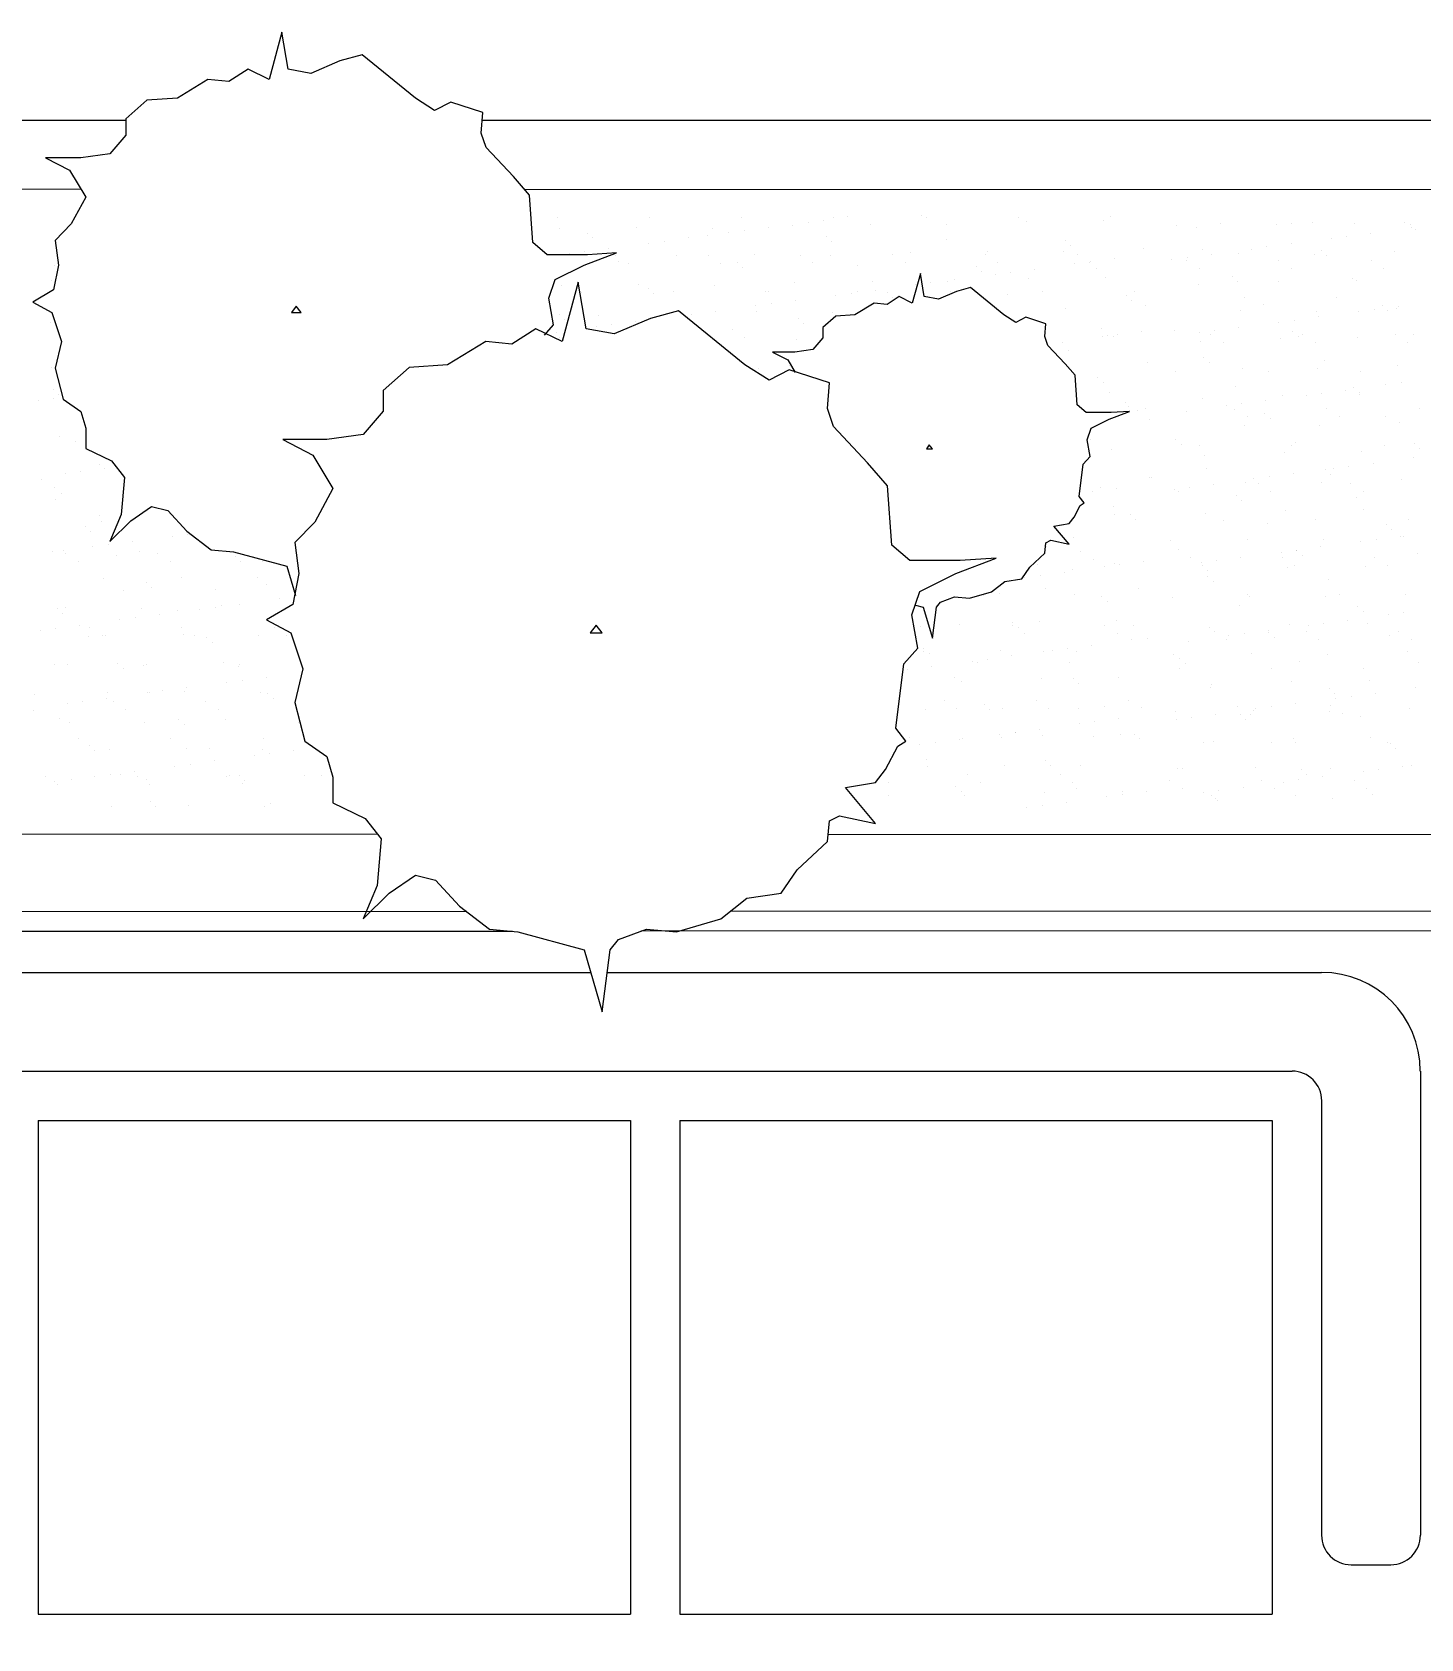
# Model space of a CAD drawing. Header units: millimetres. Extents: x 930 to 6336, y 2219 to 4338.
# Drawn here: x 5155.7 to 5296.3, y 3437.7 to 3600.3 of the extents above; entities that cross this region are included whole.
import ezdxf

# ---------------------------------------------------------------- set-up
doc = ezdxf.new("R2010")
doc.units = ezdxf.units.MM
for name, color, linetype, lineweight in [('arredi', 5, 'Continuous', 18), ('piante', 102, 'Continuous', 18), ('QUOTE', 3, 'Continuous', 9), ('serramenti e scale', 4, 'Continuous', 18)]:
    doc.layers.add(name, color=color, linetype=linetype, lineweight=lineweight)
doc.styles.get("Standard").update_dxf_attribs({"font": 'arial.ttf'})
doc.dimstyles.new('ook', dxfattribs={"dimtxt": 15, "dimasz": 10, "dimexe": 10, "dimexo": 10, "dimgap": 5, "dimtad": 1, "dimtoh": 1, "dimdec": 0, "dimzin": 0, "dimdsep": 46, "dimtxsty": 'Standard', "dimblk": 'OBLIQUE', "dimcen": 0.09, "dimdle": 10, "dimclrt": 3, "dimadec": 0, "dimazin": 0, "dimtfac": 1, "dimtdec": 0, "dimtofl": 0, "dimtmove": 0, "dimatfit": 3, "dimldrblk": 'OBLIQUE', "dimfxl": 1, "dimtfill": 2, "dimtfillclr": 250, "dimtolj": 1, "dimtzin": 0, "dimarcsym": 0})

# ---------------------------------------------------------------- blocks, each defined once
blk = doc.blocks.new('_Oblique')
at = {"color": 0, "linetype": 'ByBlock', "lineweight": -2}
blk.add_line((-0.5, -0.5), (0.5, 0.5), dxfattribs=at)
blk = doc.blocks.new('*D73')
at = {"layer": 'Defpoints', "color": 0, "transparency": 16777216}
for p in [(5360.99, 3509.37), (5316.13, 2974.59), (5316.13, 2974.59)]:
    blk.add_point(p, dxfattribs=at)
at = {"layer": 'QUOTE', "color": 0, "lineweight": -2, "transparency": 16777216}
for p, q in [((5316.13, 3519.37), (5316.13, 2964.59)), ((5350.99, 3509.37), (5306.13, 3509.37))]:
    blk.add_line(p, q, dxfattribs=at)
at = {"layer": 'QUOTE', "color": 0, "lineweight": -2, "transparency": 16777216, "xscale": 10, "yscale": 10, "zscale": 10}
for p, rotation in [((5316.13, 3509.37), 90), ((5316.13, 2974.59), 270)]:
    blk.add_blockref('_Oblique', p, dxfattribs=dict(at, rotation=rotation))
at = {"layer": 'QUOTE', "color": 3, "transparency": 16777216, "insert": (5303.47, 3241.98), "char_height": 15, "attachment_point": 5, "rotation": 90, "bg_fill": 1, "box_fill_scale": 1.1, "bg_fill_color": 250, "bg_fill_transparency": 0}
blk.add_mtext('\\A1;535', dxfattribs=at)

msp = doc.modelspace()

# ---------------------------------------------------------------- linework, layer by layer
at = {"layer": 'arredi', "linetype": 'Continuous'}
for p, q in [((5031.38, 3505.14), (5212.22, 3505.14)), ((5213.91, 3505.14), (5286.21, 3505.14)), ((5034.38, 3495.15), (5283.22, 3495.15)), ((5296.21, 3495.15), (5296.21, 3448.18)), ((5286.21, 3492.15), (5286.21, 3448.18)), ((5156.3, 3490.15), (5216.26, 3490.15)), ((5156.3, 3490.15), (5156.3, 3440.18)), ((5216.26, 3490.15), (5216.26, 3440.18)), ((5221.26, 3490.15), (5221.26, 3440.18)), ((5221.26, 3490.15), (5281.22, 3490.15)), ((5281.22, 3490.15), (5281.22, 3440.18)), ((5289.21, 3445.18), (5293.21, 3445.18)), ((5156.3, 3440.18), (5216.26, 3440.18)), ((5221.26, 3440.18), (5281.22, 3440.18))]:
    msp.add_line(p, q, dxfattribs=at)
for centre, radius, start, end in [((5286.21, 3495.15), 9.99, 0, 90), ((5283.22, 3492.15), 3, 0, 90), ((5289.21, 3448.18), 3, 180, 270), ((5293.21, 3448.18), 3, 270, 0)]:
    msp.add_arc(centre, radius, start, end, dxfattribs=at)
at = {"layer": 'piante'}
for p, q in [((5180.96, 3600.3), (5179.66, 3595.5)), ((5181.61, 3596.54), (5180.96, 3600.3)), ((5186.82, 3597.38), (5183.89, 3596.13)), ((5189.1, 3598), (5186.82, 3597.38)), ((5194.47, 3593.62), (5189.1, 3598)), ((5173.47, 3595.5), (5170.38, 3593.62)), ((5175.59, 3595.29), (5173.47, 3595.5)), ((5177.54, 3596.54), (5175.59, 3595.29)), ((5179.66, 3595.5), (5177.54, 3596.54)), ((5183.89, 3596.13), (5181.61, 3596.54)), ((5167.28, 3593.41), (5165.17, 3591.54)), ((5170.38, 3593.62), (5167.28, 3593.41)), ((5196.42, 3592.37), (5194.47, 3593.62)), ((5198.05, 3593.2), (5196.42, 3592.37)), ((5201.3, 3592.16), (5198.05, 3593.2)), ((5165.17, 3591.54), (5165.17, 3589.87)), ((5201.14, 3590.07), (5201.3, 3592.16)), ((5165.17, 3589.87), (5163.54, 3587.99)), ((5201.63, 3588.61), (5201.14, 3590.07)), ((5160.61, 3587.57), (5157.03, 3587.57)), ((5157.03, 3587.57), (5159.47, 3586.32)), ((5163.54, 3587.99), (5160.61, 3587.57)), ((5204.4, 3585.69), (5201.63, 3588.61)), ((5159.47, 3586.32), (5161.1, 3583.61)), ((5206.03, 3583.81), (5204.4, 3585.69)), ((5161.1, 3583.61), (5159.63, 3580.89)), ((5206.35, 3579.01), (5206.03, 3583.81)), ((5159.63, 3580.89), (5158.01, 3579.22)), ((5208.82, 3581.5), (5208.82, 3581.5)), ((5218.16, 3581.51), (5218.16, 3581.51)), ((5227.5, 3581.53), (5227.5, 3581.53)), ((5234.25, 3581.07), (5234.25, 3581.07)), ((5235.81, 3581.27), (5235.81, 3581.27)), ((5236.85, 3581.55), (5236.85, 3581.55)), ((5238.25, 3581.6), (5238.25, 3581.6)), ((5240.52, 3580.85), (5240.52, 3580.85)), ((5245.66, 3581.73), (5245.66, 3581.73)), ((5246.19, 3581.56), (5246.19, 3581.56)), ((5248.2, 3580.81), (5248.2, 3580.81)), ((5255.53, 3581.58), (5255.53, 3581.58)), ((5256.3, 3581.1), (5256.3, 3581.1)), ((5264.15, 3581.2), (5264.15, 3581.2)), ((5264.87, 3581.6), (5264.87, 3581.6)), ((5275.94, 3580.98), (5275.94, 3580.98)), ((5281.66, 3580.83), (5281.66, 3580.83)), ((5283.2, 3580.97), (5283.2, 3580.97)), ((5285.29, 3581), (5285.29, 3581)), ((5289.51, 3580.93), (5289.51, 3580.93)), ((5294.63, 3581.02), (5294.63, 3581.02)), ((5295.2, 3580.87), (5295.2, 3580.87)), ((5158.01, 3579.22), (5158.33, 3576.72)), ((5209.04, 3580.39), (5209.04, 3580.39)), ((5211.9, 3579.97), (5211.9, 3579.97)), ((5212.45, 3579.47), (5212.45, 3579.47)), ((5216.89, 3580.49), (5216.89, 3580.49)), ((5222.1, 3579.47), (5222.1, 3579.47)), ((5224.08, 3579.71), (5224.08, 3579.71)), ((5224.57, 3580.46), (5224.57, 3580.46)), ((5226.18, 3580.01), (5226.18, 3580.01)), ((5227.74, 3580.21), (5227.74, 3580.21)), ((5230.18, 3580.53), (5230.18, 3580.53)), ((5232.67, 3580.75), (5232.67, 3580.75)), ((5236.08, 3579.6), (5236.08, 3579.6)), ((5248.27, 3579.34), (5248.27, 3579.34)), ((5260.27, 3579.24), (5260.27, 3579.24)), ((5271.57, 3580.73), (5271.57, 3580.73)), ((5273.55, 3580.54), (5273.55, 3580.54)), ((5287.2, 3579.41), (5287.2, 3579.41)), ((5288.76, 3579.62), (5288.76, 3579.62)), ((5291.2, 3579.94), (5291.2, 3579.94)), ((5295.27, 3580.48), (5295.27, 3580.48)), ((5295.75, 3580.36), (5295.75, 3580.36)), ((5207.82, 3577.76), (5206.35, 3579.01)), ((5211.89, 3577.76), (5207.82, 3577.76)), ((5210.03, 3577.88), (5210.03, 3577.88)), ((5211.56, 3576.72), (5214.82, 3577.97)), ((5211.59, 3578.08), (5211.59, 3578.08)), ((5214.82, 3577.97), (5211.89, 3577.76)), ((5214.03, 3578.41), (5214.03, 3578.41)), ((5214.77, 3577.71), (5214.77, 3577.71)), ((5218.1, 3578.94), (5218.1, 3578.94)), ((5219.66, 3579.15), (5219.66, 3579.15)), ((5220.95, 3577.68), (5220.95, 3577.68)), ((5224.11, 3577.73), (5224.11, 3577.73)), ((5228.8, 3577.78), (5228.8, 3577.78)), ((5233.45, 3577.74), (5233.45, 3577.74)), ((5236.48, 3577.74), (5236.48, 3577.74)), ((5236.64, 3579.1), (5236.64, 3579.1)), ((5242.79, 3577.76), (5242.79, 3577.76)), ((5244.58, 3578.04), (5244.58, 3578.04)), ((5252.14, 3577.78), (5252.14, 3577.78)), ((5252.43, 3578.14), (5252.43, 3578.14)), ((5260.11, 3578.1), (5260.11, 3578.1)), ((5260.82, 3578.73), (5260.82, 3578.73)), ((5261.48, 3577.79), (5261.48, 3577.79)), ((5268.21, 3578.39), (5268.21, 3578.39)), ((5274.18, 3578.34), (5274.18, 3578.34)), ((5275.05, 3577.81), (5275.05, 3577.81)), ((5277.79, 3577.86), (5277.79, 3577.86)), ((5279.12, 3578.35), (5279.12, 3578.35)), ((5280.68, 3578.56), (5280.68, 3578.56)), ((5283.12, 3578.88), (5283.12, 3578.88)), ((5285.46, 3577.82), (5285.46, 3577.82)), ((5286.18, 3578.24), (5286.18, 3578.24)), ((5286.74, 3577.73), (5286.74, 3577.73)), ((5293.57, 3578.12), (5293.57, 3578.12)), ((5158.33, 3576.72), (5157.84, 3574.22)), ((5157.91, 3576.72), (5157.91, 3576.72)), ((5208.63, 3575.26), (5211.56, 3576.72)), ((5215.06, 3577.07), (5215.06, 3577.07)), ((5216.03, 3576.9), (5216.03, 3576.9)), ((5225.37, 3576.92), (5225.37, 3576.92)), ((5227.07, 3576.97), (5227.07, 3576.97)), ((5227.62, 3576.46), (5227.62, 3576.46)), ((5234.72, 3576.94), (5234.72, 3576.94)), ((5239.25, 3576.71), (5239.25, 3576.71)), ((5244.06, 3576.95), (5244.06, 3576.95)), ((5251.25, 3576.6), (5251.25, 3576.6)), ((5251.8, 3576.1), (5251.8, 3576.1)), ((5253.4, 3576.97), (5253.4, 3576.97)), ((5254.73, 3576), (5254.73, 3576)), ((5257.17, 3576.32), (5257.17, 3576.32)), ((5261.24, 3576.85), (5261.24, 3576.85)), ((5262.74, 3576.99), (5262.74, 3576.99)), ((5262.81, 3577.06), (5262.81, 3577.06)), ((5263.43, 3576.34), (5263.43, 3576.34)), ((5265.24, 3577.38), (5265.24, 3577.38)), ((5271.05, 3577.29), (5271.05, 3577.29)), ((5272.55, 3577.18), (5272.55, 3577.18)), ((5272.61, 3577.49), (5272.61, 3577.49)), ((5273.81, 3576.37), (5273.81, 3576.37)), ((5281.89, 3577.2), (5281.89, 3577.2)), ((5283.16, 3576.39), (5283.16, 3576.39)), ((5291.23, 3577.21), (5291.23, 3577.21)), ((5292.5, 3576.41), (5292.5, 3576.41)), ((5157.67, 3575.18), (5157.67, 3575.18)), ((5207.98, 3573.38), (5208.63, 3575.26)), ((5209.23, 3574.61), (5209.23, 3574.61)), ((5210.95, 3574.98), (5209.32, 3568.98)), ((5211.76, 3570.28), (5210.95, 3574.98)), ((5217.08, 3574.71), (5217.08, 3574.71)), ((5218.05, 3574.34), (5218.05, 3574.34)), ((5224.76, 3574.68), (5224.76, 3574.68)), ((5232.86, 3574.97), (5232.86, 3574.97)), ((5240.71, 3575.07), (5240.71, 3575.07)), ((5245.59, 3575.87), (5244.77, 3572.87)), ((5245.09, 3574.73), (5245.09, 3574.73)), ((5245.99, 3573.53), (5245.59, 3575.87)), ((5246.66, 3574.93), (5246.66, 3574.93)), ((5248.39, 3575.03), (5248.39, 3575.03)), ((5249.09, 3575.26), (5249.09, 3575.26)), ((5250.67, 3574.44), (5249.25, 3574.05)), ((5254.03, 3571.7), (5250.67, 3574.44)), ((5253.17, 3575.79), (5253.17, 3575.79)), ((5256.49, 3575.32), (5256.49, 3575.32)), ((5264.34, 3575.42), (5264.34, 3575.42)), ((5273.74, 3574.76), (5273.74, 3574.76)), ((5277.16, 3575.6), (5277.16, 3575.6)), ((5277.72, 3575.1), (5277.72, 3575.1)), ((5281.85, 3575.05), (5281.85, 3575.05)), ((5289.35, 3575.34), (5289.35, 3575.34)), ((5289.7, 3575.15), (5289.7, 3575.15)), ((5157.84, 3574.22), (5155.73, 3572.96)), ((5155.73, 3572.96), (5157.68, 3571.92)), ((5208.47, 3570.67), (5207.98, 3573.38)), ((5211.24, 3573.98), (5211.24, 3573.98)), ((5218.6, 3573.83), (5218.6, 3573.83)), ((5220.59, 3574), (5220.59, 3574)), ((5229.93, 3574.02), (5229.93, 3574.02)), ((5230.23, 3574.07), (5230.23, 3574.07)), ((5230.5, 3572.81), (5230.5, 3572.81)), ((5232.94, 3573.13), (5232.94, 3573.13)), ((5237.02, 3573.67), (5237.02, 3573.67)), ((5238.58, 3573.87), (5238.58, 3573.87)), ((5240.91, 3572.87), (5238.97, 3571.7)), ((5239.27, 3574.03), (5239.27, 3574.03)), ((5242.23, 3572.74), (5240.91, 3572.87)), ((5241.02, 3574.19), (5241.02, 3574.19)), ((5242.23, 3573.97), (5242.23, 3573.97)), ((5243.45, 3573.53), (5242.23, 3572.74)), ((5242.79, 3573.46), (5242.79, 3573.46)), ((5244.77, 3572.87), (5243.45, 3573.53)), ((5247.42, 3573.27), (5245.99, 3573.53)), ((5249.25, 3574.05), (5247.42, 3573.27)), ((5248.61, 3574.05), (5248.61, 3574.05)), ((5254.41, 3573.7), (5254.41, 3573.7)), ((5257.95, 3574.07), (5257.95, 3574.07)), ((5266.42, 3573.6), (5266.42, 3573.6)), ((5266.97, 3573.09), (5266.97, 3573.09)), ((5267.3, 3574.09), (5267.3, 3574.09)), ((5278.37, 3573.47), (5278.37, 3573.47)), ((5280.33, 3572.71), (5280.33, 3572.71)), ((5287.71, 3573.49), (5287.71, 3573.49)), ((5157.68, 3571.92), (5158.66, 3569)), ((5182.42, 3572.55), (5181.93, 3571.92)), ((5181.93, 3571.92), (5182.91, 3571.92)), ((5182.91, 3571.92), (5182.42, 3572.55)), ((5209.03, 3571.7), (5209.03, 3571.7)), ((5209.58, 3571.2), (5209.58, 3571.2)), ((5213.03, 3571.61), (5213.03, 3571.61)), ((5218.27, 3571.33), (5214.61, 3569.76)), ((5221.12, 3572.11), (5218.27, 3571.33)), ((5227.84, 3566.63), (5221.12, 3572.11)), ((5222.43, 3571.74), (5222.43, 3571.74)), ((5224.87, 3572.07), (5224.87, 3572.07)), ((5228.94, 3572.6), (5228.94, 3572.6)), ((5228.99, 3572), (5228.99, 3572)), ((5233.21, 3571.34), (5233.21, 3571.34)), ((5237.04, 3571.57), (5235.72, 3570.4)), ((5236.66, 3571.96), (5236.66, 3571.96)), ((5238.97, 3571.7), (5237.04, 3571.57)), ((5255.25, 3570.92), (5254.03, 3571.7)), ((5256.27, 3571.44), (5255.25, 3570.92)), ((5258.3, 3570.79), (5256.27, 3571.44)), ((5260.29, 3572.32), (5260.29, 3572.32)), ((5268.4, 3572.61), (5268.4, 3572.61)), ((5277.98, 3572.08), (5277.98, 3572.08)), ((5283.45, 3571.15), (5283.45, 3571.15)), ((5285.65, 3572.04), (5285.65, 3572.04)), ((5285.89, 3571.47), (5285.89, 3571.47)), ((5289.96, 3572.01), (5289.96, 3572.01)), ((5291.53, 3572.22), (5291.53, 3572.22)), ((5292.33, 3572.6), (5292.33, 3572.6)), ((5292.88, 3572.1), (5292.88, 3572.1)), ((5293.75, 3572.34), (5293.75, 3572.34)), ((5293.96, 3572.54), (5293.96, 3572.54)), ((5157.5, 3570.96), (5157.5, 3570.96)), ((5206.67, 3570.28), (5204.23, 3568.72)), ((5209.32, 3568.98), (5206.67, 3570.28)), ((5207.53, 3569.63), (5208.47, 3570.67)), ((5208.72, 3569.94), (5208.72, 3569.94)), ((5214.61, 3569.76), (5211.76, 3570.28)), ((5212.79, 3570.48), (5212.79, 3570.48)), ((5214.35, 3570.68), (5214.35, 3570.68)), ((5216.79, 3571), (5216.79, 3571)), ((5226.53, 3570.21), (5226.53, 3570.21)), ((5233.77, 3570.83), (5233.77, 3570.83)), ((5235.72, 3570.4), (5235.72, 3569.35)), ((5258.2, 3569.48), (5258.3, 3570.79)), ((5258.51, 3568.57), (5258.2, 3569.48)), ((5263.9, 3570.28), (5263.9, 3570.28)), ((5264.01, 3569.45), (5264.01, 3569.45)), ((5264.53, 3569.64), (5264.53, 3569.64)), ((5265.17, 3569.47), (5265.17, 3569.47)), ((5265.57, 3569.66), (5265.57, 3569.66)), ((5268.01, 3569.98), (5268.01, 3569.98)), ((5271.31, 3570.07), (5271.31, 3570.07)), ((5273.81, 3569.88), (5273.81, 3569.88)), ((5274.97, 3569.67), (5274.97, 3569.67)), ((5275.38, 3570.09), (5275.38, 3570.09)), ((5277.81, 3570.41), (5277.81, 3570.41)), ((5281.89, 3570.95), (5281.89, 3570.95)), ((5283.31, 3569.97), (5283.31, 3569.97)), ((5283.87, 3569.46), (5283.87, 3569.46)), ((5284.31, 3569.68), (5284.31, 3569.68)), ((5293.66, 3569.7), (5293.66, 3569.7)), ((5295.49, 3569.7), (5295.49, 3569.7)), ((5158.66, 3569), (5158.01, 3566.29)), ((5201.59, 3568.98), (5197.72, 3566.63)), ((5204.23, 3568.72), (5201.59, 3568.98)), ((5209.11, 3569.37), (5209.11, 3569.37)), ((5227.8, 3569.41), (5227.8, 3569.41)), ((5232.87, 3567.92), (5230.63, 3567.92)), ((5230.63, 3567.92), (5232.16, 3567.14)), ((5234.7, 3568.18), (5232.87, 3567.92)), ((5233.05, 3569.19), (5233.05, 3569.19)), ((5235.72, 3569.35), (5234.7, 3568.18)), ((5260.24, 3566.74), (5258.51, 3568.57)), ((5259.94, 3568.92), (5259.94, 3568.92)), ((5260.56, 3568.07), (5260.56, 3568.07)), ((5273.93, 3568.98), (5273.93, 3568.98)), ((5276.24, 3568.86), (5276.24, 3568.86)), ((5282.03, 3569.27), (5282.03, 3569.27)), ((5285.58, 3568.88), (5285.58, 3568.88)), ((5289.89, 3569.37), (5289.89, 3569.37)), ((5294.92, 3568.9), (5294.92, 3568.9)), ((5157.61, 3566.37), (5157.61, 3566.37)), ((5158.01, 3566.29), (5158.82, 3563.16)), ((5193.86, 3566.37), (5191.21, 3564.02)), ((5197.72, 3566.63), (5193.86, 3566.37)), ((5230.28, 3565.07), (5227.84, 3566.63)), ((5229.18, 3566.22), (5229.18, 3566.22)), ((5232.16, 3567.14), (5232.93, 3565.84)), ((5232.35, 3566.51), (5232.35, 3566.51)), ((5261.25, 3565.57), (5260.24, 3566.74)), ((5260.48, 3566.54), (5260.48, 3566.54)), ((5268.59, 3566.83), (5268.59, 3566.83)), ((5274.3, 3567.34), (5274.3, 3567.34)), ((5274.85, 3566.83), (5274.85, 3566.83)), ((5278.17, 3566.3), (5278.17, 3566.3)), ((5285.84, 3566.26), (5285.84, 3566.26)), ((5286.48, 3567.07), (5286.48, 3567.07)), ((5293.94, 3566.56), (5293.94, 3566.56)), ((5158.29, 3565.15), (5158.29, 3565.15)), ((5232.31, 3566.11), (5230.28, 3565.07)), ((5236.38, 3564.81), (5232.31, 3566.11)), ((5236.18, 3562.2), (5236.38, 3564.81)), ((5261.46, 3562.57), (5261.25, 3565.57)), ((5263.55, 3565.33), (5263.55, 3565.33)), ((5264.1, 3564.83), (5264.1, 3564.83)), ((5271.45, 3565.94), (5271.45, 3565.94)), ((5280.79, 3565.96), (5280.79, 3565.96)), ((5290.13, 3565.98), (5290.13, 3565.98)), ((5292.73, 3564.61), (5292.73, 3564.61)), ((5294.29, 3564.81), (5294.29, 3564.81)), ((5156.27, 3563.03), (5156.27, 3563.03)), ((5157.79, 3564.17), (5157.79, 3564.17)), ((5157.83, 3563.24), (5157.83, 3563.24)), ((5158.34, 3563.67), (5158.34, 3563.67)), ((5158.82, 3563.16), (5160.61, 3561.9)), ((5191.21, 3564.02), (5191.21, 3561.94)), ((5264.72, 3563.86), (5264.72, 3563.86)), ((5274.12, 3563.2), (5274.12, 3563.2)), ((5277.46, 3564.44), (5277.46, 3564.44)), ((5280.58, 3563.01), (5280.58, 3563.01)), ((5282.22, 3563.49), (5282.22, 3563.49)), ((5284.65, 3563.54), (5284.65, 3563.54)), ((5286.22, 3563.75), (5286.22, 3563.75)), ((5288.66, 3564.07), (5288.66, 3564.07)), ((5289.46, 3564.33), (5289.46, 3564.33)), ((5290.02, 3563.83), (5290.02, 3563.83)), ((5290.08, 3563.59), (5290.08, 3563.59)), ((5160.61, 3561.9), (5161.1, 3560.23)), ((5191.21, 3561.94), (5189.18, 3559.59)), ((5236.79, 3560.37), (5236.18, 3562.2)), ((5262.37, 3561.79), (5261.46, 3562.57)), ((5264.92, 3561.79), (5262.37, 3561.79)), ((5264.71, 3561.14), (5266.75, 3561.92)), ((5266.75, 3561.92), (5264.92, 3561.79)), ((5266.32, 3562.77), (5266.32, 3562.77)), ((5266.71, 3562.44), (5266.71, 3562.44)), ((5266.78, 3562.05), (5266.78, 3562.05)), ((5267.59, 3561.96), (5267.59, 3561.96)), ((5268.34, 3562.25), (5268.34, 3562.25)), ((5272.5, 3561.94), (5272.5, 3561.94)), ((5276.58, 3562.48), (5276.58, 3562.48)), ((5277.39, 3562.15), (5277.39, 3562.15)), ((5278.14, 3562.69), (5278.14, 3562.69)), ((5278.66, 3561.35), (5278.66, 3561.35)), ((5280.44, 3561.7), (5280.44, 3561.7)), ((5286.74, 3562.17), (5286.74, 3562.17)), ((5288, 3561.37), (5288, 3561.37)), ((5292.63, 3561.44), (5292.63, 3561.44)), ((5296.08, 3562.19), (5296.08, 3562.19)), ((5161.1, 3560.23), (5161.1, 3558.15)), ((5240.25, 3556.72), (5236.79, 3560.37)), ((5262.47, 3559.05), (5262.88, 3560.22)), ((5262.88, 3560.22), (5264.71, 3561.14)), ((5268.78, 3561.05), (5268.78, 3561.05)), ((5278.36, 3560.52), (5278.36, 3560.52)), ((5281, 3561.2), (5281, 3561.2)), ((5286.03, 3560.48), (5286.03, 3560.48)), ((5294.13, 3560.77), (5294.13, 3560.77)), ((5158.48, 3559.37), (5158.48, 3559.37)), ((5160.03, 3558.86), (5160.03, 3558.86)), ((5161.1, 3558.15), (5163.7, 3556.9)), ((5185.51, 3559.07), (5181.04, 3559.07)), ((5181.04, 3559.07), (5184.09, 3557.5)), ((5189.18, 3559.59), (5185.51, 3559.07)), ((5246.5, 3558.53), (5246.2, 3558.14)), ((5246.2, 3558.14), (5246.81, 3558.14)), ((5246.81, 3558.14), (5246.5, 3558.53)), ((5262.78, 3557.35), (5262.47, 3559.05)), ((5262.8, 3559.04), (5262.8, 3559.04)), ((5264.91, 3558.08), (5264.91, 3558.08)), ((5271.43, 3559.07), (5271.43, 3559.07)), ((5271.98, 3558.56), (5271.98, 3558.56)), ((5273.87, 3558.43), (5273.87, 3558.43)), ((5283.21, 3558.45), (5283.21, 3558.45)), ((5283.61, 3558.8), (5283.61, 3558.8)), ((5292.56, 3558.46), (5292.56, 3558.46)), ((5295.61, 3558.7), (5295.61, 3558.7)), ((5296.16, 3558.19), (5296.16, 3558.19)), ((5162.54, 3556.56), (5162.54, 3556.56)), ((5163.7, 3556.9), (5165.01, 3555.23)), ((5184.09, 3557.5), (5186.12, 3554.11)), ((5242.28, 3554.37), (5240.25, 3556.72)), ((5261.66, 3553.31), (5262.07, 3556.57)), ((5262.07, 3556.57), (5262.78, 3557.35)), ((5274.31, 3557.41), (5274.31, 3557.41)), ((5282.41, 3557.71), (5282.41, 3557.71)), ((5290.27, 3557.81), (5290.27, 3557.81)), ((5291.42, 3556.67), (5291.42, 3556.67)), ((5295.5, 3557.2), (5295.5, 3557.2)), ((5156.64, 3555.05), (5156.64, 3555.05)), ((5159.03, 3555.63), (5159.03, 3555.63)), ((5160.59, 3555.84), (5160.59, 3555.84)), ((5163.03, 3556.16), (5163.03, 3556.16)), ((5165.01, 3555.23), (5164.68, 3551.47)), ((5268.75, 3555.26), (5268.75, 3555.26)), ((5268.96, 3555.27), (5268.96, 3555.27)), ((5274.59, 3556.17), (5274.59, 3556.17)), ((5279.35, 3555.08), (5279.35, 3555.08)), ((5280.91, 3555.28), (5280.91, 3555.28)), ((5283.35, 3555.6), (5283.35, 3555.6)), ((5286.59, 3556.07), (5286.59, 3556.07)), ((5287.15, 3555.56), (5287.15, 3555.56)), ((5287.42, 3556.14), (5287.42, 3556.14)), ((5288.98, 3556.35), (5288.98, 3556.35)), ((5294.32, 3554.99), (5294.32, 3554.99)), ((5157.9, 3554.25), (5157.9, 3554.25)), ((5158.67, 3553.59), (5158.67, 3553.59)), ((5186.12, 3554.11), (5184.29, 3550.72)), ((5242.69, 3548.37), (5242.28, 3554.37)), ((5262.17, 3552.66), (5261.66, 3553.31)), ((5263.03, 3553.79), (5263.03, 3553.79)), ((5263.84, 3554.17), (5263.84, 3554.17)), ((5265.47, 3554.11), (5265.47, 3554.11)), ((5271.27, 3554.01), (5271.27, 3554.01)), ((5271.74, 3553.82), (5271.74, 3553.82)), ((5272.83, 3554.22), (5272.83, 3554.22)), ((5275.27, 3554.54), (5275.27, 3554.54)), ((5277.57, 3553.43), (5277.57, 3553.43)), ((5278.54, 3554.74), (5278.54, 3554.74)), ((5279.82, 3554.64), (5279.82, 3554.64)), ((5281.08, 3553.84), (5281.08, 3553.84)), ((5286.22, 3554.7), (5286.22, 3554.7)), ((5289.16, 3554.66), (5289.16, 3554.66)), ((5289.76, 3553.17), (5289.76, 3553.17)), ((5290.42, 3553.85), (5290.42, 3553.85)), ((5158.08, 3553.01), (5158.08, 3553.01)), ((5165.66, 3550.84), (5167.77, 3552.3)), ((5167.77, 3552.3), (5169.4, 3551.89)), ((5169.4, 3551.89), (5171.35, 3549.8)), ((5261.15, 3551.22), (5261.76, 3552.4)), ((5261.76, 3552.4), (5262.17, 3552.66)), ((5265.1, 3552.3), (5265.1, 3552.3)), ((5265.22, 3551.53), (5265.22, 3551.53)), ((5274.5, 3551.63), (5274.5, 3551.63)), ((5278.13, 3552.93), (5278.13, 3552.93)), ((5282.6, 3551.93), (5282.6, 3551.93)), ((5290.45, 3552.03), (5290.45, 3552.03)), ((5161.07, 3550.27), (5161.07, 3550.27)), ((5162.46, 3551.34), (5162.46, 3551.34)), ((5162.72, 3550.78), (5162.72, 3550.78)), ((5164.68, 3551.47), (5163.54, 3548.76)), ((5163.54, 3548.76), (5165.66, 3550.84)), ((5184.29, 3550.72), (5182.26, 3548.63)), ((5259.12, 3550.31), (5260.64, 3550.57)), ((5260.64, 3548.48), (5259.12, 3550.31)), ((5260.64, 3550.57), (5261.15, 3551.22)), ((5266.83, 3551.43), (5266.83, 3551.43)), ((5267.38, 3550.93), (5267.38, 3550.93)), ((5276.29, 3550.92), (5276.29, 3550.92)), ((5280.74, 3550.54), (5280.74, 3550.54)), ((5285.64, 3550.94), (5285.64, 3550.94)), ((5292.74, 3550.43), (5292.74, 3550.43)), ((5293.29, 3549.93), (5293.29, 3549.93)), ((5294.98, 3550.95), (5294.98, 3550.95)), ((5161.62, 3549.77), (5161.62, 3549.77)), ((5163.36, 3548.43), (5163.36, 3548.43)), ((5165.8, 3548.75), (5165.8, 3548.75)), ((5169.87, 3549.29), (5169.87, 3549.29)), ((5171.35, 3549.8), (5173.8, 3547.92)), ((5171.43, 3549.5), (5171.43, 3549.5)), ((5182.26, 3548.63), (5182.67, 3545.5)), ((5244.52, 3546.81), (5242.69, 3548.37)), ((5258.2, 3547.57), (5258.3, 3548.62)), ((5258.3, 3548.62), (5258.81, 3548.88)), ((5258.36, 3548.29), (5258.36, 3548.29)), ((5258.81, 3548.88), (5260.64, 3548.48)), ((5261.05, 3549.2), (5261.05, 3549.2)), ((5270.88, 3548.86), (5270.88, 3548.86)), ((5278.73, 3548.96), (5278.73, 3548.96)), ((5286.41, 3548.92), (5286.41, 3548.92)), ((5290.19, 3548.74), (5290.19, 3548.74)), ((5291.75, 3548.94), (5291.75, 3548.94)), ((5294.19, 3549.26), (5294.19, 3549.26)), ((5294.51, 3549.21), (5294.51, 3549.21)), ((5157.72, 3547.69), (5157.72, 3547.69)), ((5158.86, 3547.81), (5158.86, 3547.81)), ((5159.06, 3547.54), (5159.06, 3547.54)), ((5160.33, 3546.73), (5160.33, 3546.73)), ((5161.8, 3548.23), (5161.8, 3548.23)), ((5164.23, 3547.37), (5164.23, 3547.37)), ((5166.53, 3547.78), (5166.53, 3547.78)), ((5168.4, 3547.56), (5168.4, 3547.56)), ((5169.67, 3546.75), (5169.67, 3546.75)), ((5173.8, 3547.92), (5176.07, 3547.71)), ((5176.07, 3547.71), (5181.45, 3546.25)), ((5176.23, 3547.27), (5176.23, 3547.27)), ((5176.79, 3546.76), (5176.79, 3546.76)), ((5179.01, 3546.77), (5179.01, 3546.77)), ((5249.61, 3546.81), (5244.52, 3546.81)), ((5249.2, 3545.5), (5253.27, 3547.07)), ((5253.27, 3547.07), (5249.61, 3546.81)), ((5256.68, 3546.14), (5258.2, 3547.57)), ((5261.83, 3547.73), (5261.83, 3547.73)), ((5263.09, 3546.92), (5263.09, 3546.92)), ((5268.23, 3546.71), (5268.23, 3546.71)), ((5271.72, 3547.9), (5271.72, 3547.9)), ((5272.9, 3547.11), (5272.9, 3547.11)), ((5275.6, 3546.82), (5275.6, 3546.82)), ((5278.04, 3547.14), (5278.04, 3547.14)), ((5282.11, 3547.67), (5282.11, 3547.67)), ((5282.24, 3547.13), (5282.24, 3547.13)), ((5283.67, 3547.88), (5283.67, 3547.88)), ((5283.72, 3547.8), (5283.72, 3547.8)), ((5284.28, 3547.29), (5284.28, 3547.29)), ((5286.11, 3548.2), (5286.11, 3548.2)), ((5291.58, 3547.15), (5291.58, 3547.15)), ((5295.9, 3547.53), (5295.9, 3547.53)), ((5170.77, 3545.1), (5170.77, 3545.1)), ((5178.44, 3545.06), (5178.44, 3545.06)), ((5181.45, 3546.25), (5182.32, 3543.28)), ((5182.67, 3545.5), (5182.06, 3542.37)), ((5245.54, 3543.68), (5249.2, 3545.5)), ((5255.86, 3544.96), (5256.68, 3546.14)), ((5256.16, 3545.12), (5256.16, 3545.12)), ((5257.43, 3546.42), (5257.43, 3546.42)), ((5257.72, 3545.32), (5257.72, 3545.32)), ((5260.16, 3545.64), (5260.16, 3545.64)), ((5260.97, 3545.9), (5260.97, 3545.9)), ((5264.23, 3546.18), (5264.23, 3546.18)), ((5265.29, 3546.52), (5265.29, 3546.52)), ((5265.79, 3546.38), (5265.79, 3546.38)), ((5274.04, 3546.61), (5274.04, 3546.61)), ((5274.16, 3546.31), (5274.16, 3546.31)), ((5274.69, 3545.85), (5274.69, 3545.85)), ((5274.71, 3545.17), (5274.71, 3545.17)), ((5282.79, 3546.15), (5282.79, 3546.15)), ((5283.5, 3546.32), (5283.5, 3546.32)), ((5290.64, 3546.25), (5290.64, 3546.25)), ((5292.85, 3546.34), (5292.85, 3546.34)), ((5162.91, 3545), (5162.91, 3545)), ((5164.88, 3543.83), (5164.88, 3543.83)), ((5167.22, 3544.64), (5167.22, 3544.64)), ((5167.77, 3544.13), (5167.77, 3544.13)), ((5174.22, 3543.85), (5174.22, 3543.85)), ((5179.4, 3544.37), (5179.4, 3544.37)), ((5244.72, 3541.33), (5245.54, 3543.68)), ((5250.57, 3543.01), (5252.81, 3543.66)), ((5252.81, 3543.66), (5254.13, 3544.7)), ((5253.56, 3543.45), (5253.56, 3543.45)), ((5254.13, 3544.7), (5255.86, 3544.96)), ((5258.3, 3544), (5258.3, 3544)), ((5261.24, 3543.42), (5261.24, 3543.42)), ((5267.65, 3544.02), (5267.65, 3544.02)), ((5275.26, 3544.66), (5275.26, 3544.66)), ((5278.72, 3543.41), (5278.72, 3543.41)), ((5286.89, 3544.9), (5286.89, 3544.9)), ((5288.06, 3543.42), (5288.06, 3543.42)), ((5294.7, 3543.43), (5294.7, 3543.43)), ((5158.2, 3542), (5158.2, 3542)), ((5159.05, 3542.03), (5159.05, 3542.03)), ((5166.72, 3542), (5166.72, 3542)), ((5172.64, 3541.89), (5172.64, 3541.89)), ((5174.2, 3542.09), (5174.2, 3542.09)), ((5174.82, 3542.29), (5174.82, 3542.29)), ((5176.64, 3542.41), (5176.64, 3542.41)), ((5182.06, 3542.37), (5179.41, 3540.81)), ((5180.71, 3542.95), (5180.71, 3542.95)), ((5245.1, 3542.31), (5245.89, 3542.09)), ((5245.89, 3542.09), (5246.81, 3538.96)), ((5246.81, 3538.96), (5247.21, 3542.09)), ((5247.21, 3542.09), (5247.62, 3542.62)), ((5247.62, 3542.62), (5249.05, 3543.14)), ((5249.05, 3543.14), (5250.57, 3543.01)), ((5251.95, 3543.27), (5251.95, 3543.27)), ((5263.96, 3543.16), (5263.96, 3543.16)), ((5264.51, 3542.66), (5264.51, 3542.66)), ((5271.07, 3543.08), (5271.07, 3543.08)), ((5277.87, 3542.27), (5277.87, 3542.27)), ((5278.92, 3543.18), (5278.92, 3543.18)), ((5286.6, 3543.14), (5286.6, 3543.14)), ((5289.87, 3542.17), (5289.87, 3542.17)), ((5158.75, 3541.5), (5158.75, 3541.5)), ((5160.49, 3540.29), (5160.49, 3540.29)), ((5164.56, 3540.82), (5164.56, 3540.82)), ((5166.12, 3541.03), (5166.12, 3541.03)), ((5168.56, 3541.35), (5168.56, 3541.35)), ((5170.38, 3541.74), (5170.38, 3541.74)), ((5179.41, 3540.81), (5181.85, 3539.5)), ((5212.78, 3540.29), (5212.17, 3539.5)), ((5213.39, 3539.5), (5212.78, 3540.29)), ((5245.33, 3537.94), (5244.72, 3541.33)), ((5245.56, 3540.18), (5245.56, 3540.18)), ((5249.52, 3540.35), (5249.52, 3540.35)), ((5254.91, 3540.2), (5254.91, 3540.2)), ((5254.94, 3540.53), (5254.94, 3540.53)), ((5257.62, 3540.64), (5257.62, 3540.64)), ((5264.25, 3540.21), (5264.25, 3540.21)), ((5265.47, 3540.74), (5265.47, 3540.74)), ((5267.12, 3540.27), (5267.12, 3540.27)), ((5282.98, 3540.37), (5282.98, 3540.37)), ((5284.88, 3540.27), (5284.88, 3540.27)), ((5286.44, 3540.48), (5286.44, 3540.48)), ((5288.88, 3540.8), (5288.88, 3540.8)), ((5290.43, 3541.66), (5290.43, 3541.66)), ((5290.83, 3540.47), (5290.83, 3540.47)), ((5292.95, 3541.33), (5292.95, 3541.33)), ((5294.51, 3541.54), (5294.51, 3541.54)), ((5156.49, 3539.76), (5156.49, 3539.76)), ((5158.05, 3539.97), (5158.05, 3539.97)), ((5161.36, 3539.11), (5161.36, 3539.11)), ((5161.48, 3540.03), (5161.48, 3540.03)), ((5162.75, 3539.22), (5162.75, 3539.22)), ((5163.1, 3539.22), (5163.1, 3539.22)), ((5170.83, 3540.04), (5170.83, 3540.04)), ((5170.96, 3539.32), (5170.96, 3539.32)), ((5172.09, 3539.24), (5172.09, 3539.24)), ((5173.36, 3539), (5173.36, 3539)), ((5178.63, 3539.28), (5178.63, 3539.28)), ((5180.17, 3540.06), (5180.17, 3540.06)), ((5181.43, 3539.26), (5181.43, 3539.26)), ((5181.85, 3539.5), (5183.07, 3535.85)), ((5212.17, 3539.5), (5213.39, 3539.5)), ((5255.49, 3540.02), (5255.49, 3540.02)), ((5256.17, 3539.39), (5256.17, 3539.39)), ((5265.51, 3539.41), (5265.51, 3539.41)), ((5267, 3538.78), (5267, 3538.78)), ((5268.56, 3538.98), (5268.56, 3538.98)), ((5272.73, 3538.67), (5272.73, 3538.67)), ((5274.88, 3540.07), (5274.88, 3540.07)), ((5275.32, 3539.6), (5275.32, 3539.6)), ((5276.59, 3538.79), (5276.59, 3538.79)), ((5276.8, 3539.21), (5276.8, 3539.21)), ((5278.36, 3539.41), (5278.36, 3539.41)), ((5280.8, 3539.73), (5280.8, 3539.73)), ((5280.85, 3539.53), (5280.85, 3539.53)), ((5281.41, 3539.03), (5281.41, 3539.03)), ((5284.66, 3539.62), (5284.66, 3539.62)), ((5285.93, 3538.81), (5285.93, 3538.81)), ((5293.04, 3539.27), (5293.04, 3539.27)), ((5294.01, 3539.63), (5294.01, 3539.63)), ((5295.27, 3538.83), (5295.27, 3538.83)), ((5173.92, 3538.5), (5173.92, 3538.5)), ((5243.91, 3536.37), (5245.33, 3537.94)), ((5245.9, 3537.57), (5245.9, 3537.57)), ((5245.92, 3537.9), (5245.92, 3537.9)), ((5246.47, 3537.39), (5246.47, 3537.39)), ((5253.75, 3537.67), (5253.75, 3537.67)), ((5254.85, 3537.18), (5254.85, 3537.18)), ((5258.1, 3537.63), (5258.1, 3537.63)), ((5258.92, 3537.71), (5258.92, 3537.71)), ((5260.49, 3537.92), (5260.49, 3537.92)), ((5261.43, 3537.64), (5261.43, 3537.64)), ((5262.92, 3538.24), (5262.92, 3538.24)), ((5271.26, 3537.3), (5271.26, 3537.3)), ((5271.84, 3536.9), (5271.84, 3536.9)), ((5279.11, 3537.4), (5279.11, 3537.4)), ((5286.79, 3537.36), (5286.79, 3537.36)), ((5294.89, 3537.65), (5294.89, 3537.65)), ((5157.96, 3536.3), (5157.96, 3536.3)), ((5159.24, 3536.25), (5159.24, 3536.25)), ((5164.35, 3536.37), (5164.35, 3536.37)), ((5164.9, 3535.86), (5164.9, 3535.86)), ((5166.91, 3536.21), (5166.91, 3536.21)), ((5167.3, 3536.32), (5167.3, 3536.32)), ((5175.01, 3536.51), (5175.01, 3536.51)), ((5176.53, 3536.11), (5176.53, 3536.11)), ((5176.64, 3536.34), (5176.64, 3536.34)), ((5183.07, 3535.85), (5182.26, 3532.46)), ((5243.1, 3529.85), (5243.91, 3536.37)), ((5244.33, 3535.79), (5244.33, 3535.79)), ((5246.77, 3536.11), (5246.77, 3536.11)), ((5250.85, 3536.65), (5250.85, 3536.65)), ((5251.38, 3536.47), (5251.38, 3536.47)), ((5252.41, 3536.85), (5252.41, 3536.85)), ((5260.73, 3536.49), (5260.73, 3536.49)), ((5271.8, 3535.88), (5271.8, 3535.88)), ((5272.39, 3536.39), (5272.39, 3536.39)), ((5281.14, 3535.89), (5281.14, 3535.89)), ((5284.02, 3536.63), (5284.02, 3536.63)), ((5290.48, 3535.91), (5290.48, 3535.91)), ((5296.02, 3536.53), (5296.02, 3536.53)), ((5171.33, 3533.95), (5171.33, 3533.95)), ((5175.4, 3534.48), (5175.4, 3534.48)), ((5176.97, 3534.69), (5176.97, 3534.69)), ((5179.4, 3535.01), (5179.4, 3535.01)), ((5249.08, 3535), (5249.08, 3535)), ((5249.71, 3534.57), (5249.71, 3534.57)), ((5257.81, 3534.86), (5257.81, 3534.86)), ((5261.09, 3534.9), (5261.09, 3534.9)), ((5261.64, 3534.39), (5261.64, 3534.39)), ((5265.66, 3534.96), (5265.66, 3534.96)), ((5275, 3534), (5275, 3534)), ((5275.07, 3534.29), (5275.07, 3534.29)), ((5283.17, 3534.58), (5283.17, 3534.58)), ((5287, 3533.9), (5287, 3533.9)), ((5291.02, 3534.69), (5291.02, 3534.69)), ((5295.72, 3533.93), (5295.72, 3533.93)), ((5155.88, 3533.23), (5155.88, 3533.23)), ((5159.25, 3532.36), (5159.25, 3532.36)), ((5160.82, 3532.56), (5160.82, 3532.56)), ((5163.25, 3532.88), (5163.25, 3532.88)), ((5163.29, 3533.44), (5163.29, 3533.44)), ((5163.91, 3532.52), (5163.91, 3532.52)), ((5167.33, 3533.42), (5167.33, 3533.42)), ((5167.51, 3533.47), (5167.51, 3533.47)), ((5168.89, 3533.63), (5168.89, 3533.63)), ((5171.14, 3533.54), (5171.14, 3533.54)), ((5173.25, 3532.53), (5173.25, 3532.53)), ((5178.82, 3533.5), (5178.82, 3533.5)), ((5179.51, 3533.37), (5179.51, 3533.37)), ((5180.07, 3532.86), (5180.07, 3532.86)), ((5182.26, 3532.46), (5183.28, 3528.55)), ((5247.99, 3532.67), (5247.99, 3532.67)), ((5252.07, 3532.26), (5252.07, 3532.26)), ((5257.33, 3532.69), (5257.33, 3532.69)), ((5266.67, 3532.7), (5266.67, 3532.7)), ((5277.74, 3532.09), (5277.74, 3532.09)), ((5281.13, 3532.01), (5281.13, 3532.01)), ((5283.57, 3532.33), (5283.57, 3532.33)), ((5287.09, 3532.11), (5287.09, 3532.11)), ((5287.56, 3533.39), (5287.56, 3533.39)), ((5287.64, 3532.87), (5287.64, 3532.87)), ((5289.21, 3533.07), (5289.21, 3533.07)), ((5291.64, 3533.39), (5291.64, 3533.39)), ((5155.83, 3531.69), (5155.83, 3531.69)), ((5158.49, 3530.84), (5158.49, 3530.84)), ((5159.42, 3530.47), (5159.42, 3530.47)), ((5165.17, 3531.71), (5165.17, 3531.71)), ((5167.1, 3530.43), (5167.1, 3530.43)), ((5170.5, 3530.74), (5170.5, 3530.74)), ((5174.51, 3531.73), (5174.51, 3531.73)), ((5175.2, 3530.73), (5175.2, 3530.73)), ((5182.68, 3530.47), (5182.68, 3530.47)), ((5246.09, 3531.79), (5246.09, 3531.79)), ((5249.25, 3531.86), (5249.25, 3531.86)), ((5252.62, 3531.76), (5252.62, 3531.76)), ((5253.94, 3531.89), (5253.94, 3531.89)), ((5258.6, 3531.88), (5258.6, 3531.88)), ((5261.62, 3531.86), (5261.62, 3531.86)), ((5263.25, 3530.51), (5263.25, 3530.51)), ((5264.25, 3532), (5264.25, 3532)), ((5265.69, 3530.84), (5265.69, 3530.84)), ((5267.94, 3531.9), (5267.94, 3531.9)), ((5271.45, 3531.52), (5271.45, 3531.52)), ((5271.49, 3530.74), (5271.49, 3530.74)), ((5273.05, 3530.95), (5273.05, 3530.95)), ((5275.49, 3531.27), (5275.49, 3531.27)), ((5277.98, 3531.27), (5277.98, 3531.27)), ((5278.54, 3530.76), (5278.54, 3530.76)), ((5279.01, 3531.28), (5279.01, 3531.28)), ((5279.3, 3531.62), (5279.3, 3531.62)), ((5279.57, 3531.8), (5279.57, 3531.8)), ((5286.97, 3531.58), (5286.97, 3531.58)), ((5288.35, 3531.3), (5288.35, 3531.3)), ((5290.17, 3531), (5290.17, 3531)), ((5295.08, 3531.87), (5295.08, 3531.87)), ((5160.38, 3528.79), (5160.38, 3528.79)), ((5169.73, 3528.81), (5169.73, 3528.81)), ((5171.05, 3530.23), (5171.05, 3530.23)), ((5179.07, 3528.83), (5179.07, 3528.83)), ((5244.11, 3528.55), (5243.1, 3529.85)), ((5244.46, 3528.94), (5244.46, 3528.94)), ((5249.9, 3528.79), (5249.9, 3528.79)), ((5253.61, 3529.25), (5253.61, 3529.25)), ((5253.81, 3528.96), (5253.81, 3528.96)), ((5255.18, 3529.45), (5255.18, 3529.45)), ((5255.23, 3529.37), (5255.23, 3529.37)), ((5257.61, 3529.77), (5257.61, 3529.77)), ((5258, 3529.08), (5258, 3529.08)), ((5261.69, 3530.31), (5261.69, 3530.31)), ((5263.15, 3528.98), (5263.15, 3528.98)), ((5265.85, 3529.18), (5265.85, 3529.18)), ((5267.24, 3529.26), (5267.24, 3529.26)), ((5267.79, 3528.76), (5267.79, 3528.76)), ((5283.36, 3528.8), (5283.36, 3528.8)), ((5291.21, 3528.9), (5291.21, 3528.9)), ((5161.48, 3528.1), (5161.48, 3528.1)), ((5162.03, 3527.6), (5162.03, 3527.6)), ((5163.48, 3527.66), (5163.48, 3527.66)), ((5171.33, 3527.76), (5171.33, 3527.76)), ((5173.66, 3527.84), (5173.66, 3527.84)), ((5179.01, 3527.72), (5179.01, 3527.72)), ((5179.73, 3527.29), (5179.73, 3527.29)), ((5182.17, 3527.61), (5182.17, 3527.61)), ((5183.28, 3528.55), (5185.51, 3526.98)), ((5242.08, 3525.68), (5243.3, 3528.03)), ((5243.3, 3528.03), (5244.11, 3528.55)), ((5245.54, 3528.18), (5245.54, 3528.18)), ((5247.1, 3528.39), (5247.1, 3528.39)), ((5249.54, 3528.71), (5249.54, 3528.71)), ((5274.22, 3528.36), (5274.22, 3528.36)), ((5275.25, 3528.51), (5275.25, 3528.51)), ((5281.15, 3528.37), (5281.15, 3528.37)), ((5283.56, 3528.38), (5283.56, 3528.38)), ((5292.9, 3528.4), (5292.9, 3528.4)), ((5293.15, 3528.26), (5293.15, 3528.26)), ((5293.7, 3527.76), (5293.7, 3527.76)), ((5170.1, 3526.02), (5170.1, 3526.02)), ((5171.66, 3526.22), (5171.66, 3526.22)), ((5174.1, 3526.54), (5174.1, 3526.54)), ((5178.17, 3527.08), (5178.17, 3527.08)), ((5185.51, 3526.98), (5186.12, 3524.9)), ((5241.06, 3524.37), (5242.08, 3525.68)), ((5246.22, 3526.73), (5246.22, 3526.73)), ((5246.28, 3526.01), (5246.28, 3526.01)), ((5254.13, 3526.11), (5254.13, 3526.11)), ((5258.22, 3526.63), (5258.22, 3526.63)), ((5258.77, 3526.12), (5258.77, 3526.12)), ((5261.81, 3526.08), (5261.81, 3526.08)), ((5271.64, 3525.74), (5271.64, 3525.74)), ((5272.13, 3525.73), (5272.13, 3525.73)), ((5279.49, 3525.84), (5279.49, 3525.84)), ((5284.13, 3525.63), (5284.13, 3525.63)), ((5287.16, 3525.8), (5287.16, 3525.8)), ((5291.97, 3525.67), (5291.97, 3525.67)), ((5294.41, 3525.99), (5294.41, 3525.99)), ((5295.27, 3526.09), (5295.27, 3526.09)), ((5156.99, 3524.99), (5156.99, 3524.99)), ((5157.94, 3524.42), (5157.94, 3524.42)), ((5158.25, 3524.18), (5158.25, 3524.18)), ((5159.61, 3524.69), (5159.61, 3524.69)), ((5162.02, 3524.95), (5162.02, 3524.95)), ((5163.58, 3525.16), (5163.58, 3525.16)), ((5164.64, 3525.2), (5164.64, 3525.2)), ((5166.02, 3525.48), (5166.02, 3525.48)), ((5166.33, 3525), (5166.33, 3525)), ((5167.29, 3524.65), (5167.29, 3524.65)), ((5167.59, 3524.2), (5167.59, 3524.2)), ((5175.39, 3524.95), (5175.39, 3524.95)), ((5175.67, 3525.02), (5175.67, 3525.02)), ((5176.64, 3525.1), (5176.64, 3525.1)), ((5176.94, 3524.21), (5176.94, 3524.21)), ((5177.2, 3524.59), (5177.2, 3524.59)), ((5183.24, 3525.05), (5183.24, 3525.05)), ((5185.01, 3525.04), (5185.01, 3525.04)), ((5186.12, 3524.9), (5186.12, 3522.29)), ((5238.01, 3523.85), (5241.06, 3524.37)), ((5242.33, 3524.33), (5242.33, 3524.33)), ((5249.2, 3524), (5249.2, 3524)), ((5250.41, 3525.16), (5250.41, 3525.16)), ((5251.68, 3524.35), (5251.68, 3524.35)), ((5259.75, 3525.17), (5259.75, 3525.17)), ((5261.02, 3524.37), (5261.02, 3524.37)), ((5270.82, 3524.56), (5270.82, 3524.56)), ((5280.17, 3524.58), (5280.17, 3524.58)), ((5282.33, 3524.4), (5282.33, 3524.4)), ((5283.9, 3524.61), (5283.9, 3524.61)), ((5284.69, 3525.12), (5284.69, 3525.12)), ((5286.33, 3524.93), (5286.33, 3524.93)), ((5289.51, 3524.59), (5289.51, 3524.59)), ((5290.41, 3525.46), (5290.41, 3525.46)), ((5167.63, 3522.47), (5167.63, 3522.47)), ((5186.12, 3522.29), (5189.38, 3520.72)), ((5241.06, 3520.2), (5238.01, 3523.85)), ((5242.41, 3523.04), (5242.41, 3523.04)), ((5249.75, 3523.49), (5249.75, 3523.49)), ((5250.09, 3523.01), (5250.09, 3523.01)), ((5258.19, 3523.3), (5258.19, 3523.3)), ((5260.38, 3522.37), (5260.38, 3522.37)), ((5261.38, 3523.73), (5261.38, 3523.73)), ((5264.46, 3522.91), (5264.46, 3522.91)), ((5266.02, 3523.11), (5266.02, 3523.11)), ((5266.04, 3523.4), (5266.04, 3523.4)), ((5268.46, 3523.43), (5268.46, 3523.43)), ((5272.09, 3523.75), (5272.09, 3523.75)), ((5274.26, 3523.34), (5274.26, 3523.34)), ((5275.11, 3523), (5275.11, 3523)), ((5275.44, 3522.73), (5275.44, 3522.73)), ((5275.67, 3522.49), (5275.67, 3522.49)), ((5275.82, 3523.54), (5275.82, 3523.54)), ((5278.26, 3523.86), (5278.26, 3523.86)), ((5281.43, 3523.77), (5281.43, 3523.77)), ((5283.55, 3523.02), (5283.55, 3523.02)), ((5287.3, 3522.73), (5287.3, 3522.73)), ((5290.77, 3523.79), (5290.77, 3523.79)), ((5291.4, 3523.12), (5291.4, 3523.12)), ((5163.67, 3521.88), (5163.67, 3521.88)), ((5168.18, 3521.96), (5168.18, 3521.96)), ((5171.52, 3521.98), (5171.52, 3521.98)), ((5179.2, 3521.94), (5179.2, 3521.94)), ((5179.81, 3522.2), (5179.81, 3522.2)), ((5189.38, 3520.72), (5191.01, 3518.64)), ((5236.38, 3520.46), (5237.4, 3520.98)), ((5237.4, 3520.98), (5241.06, 3520.2)), ((5256.38, 3521.84), (5256.38, 3521.84)), ((5257.94, 3522.05), (5257.94, 3522.05)), ((5236.18, 3518.37), (5236.38, 3520.46)), ((5191.01, 3518.64), (5190.6, 3513.94)), ((5233.13, 3515.51), (5236.18, 3518.37)), ((5191.82, 3513.16), (5194.47, 3514.98)), ((5194.47, 3514.98), (5196.5, 3514.46)), ((5196.5, 3514.46), (5198.94, 3511.85)), ((5231.5, 3513.16), (5233.13, 3515.51)), ((5190.6, 3513.94), (5189.18, 3510.55)), ((5189.18, 3510.55), (5191.82, 3513.16)), ((5225.39, 3510.55), (5228.04, 3512.64)), ((5228.04, 3512.64), (5231.5, 3513.16)), ((5198.94, 3511.85), (5201.99, 3509.51)), ((5201.99, 3509.51), (5204.84, 3509.24)), ((5204.84, 3509.24), (5211.56, 3507.42)), ((5215.02, 3508.46), (5217.87, 3509.51)), ((5217.87, 3509.51), (5220.92, 3509.24)), ((5220.92, 3509.24), (5225.39, 3510.55)), ((5214.2, 3507.42), (5215.02, 3508.46)), ((5211.56, 3507.42), (5213.39, 3501.16)), ((5213.39, 3501.16), (5214.2, 3507.42))]:
    msp.add_line(p, q, dxfattribs=at)
at = {"layer": 'serramenti e scale'}
for p, q in [((5165.17, 3591.37), (5017.79, 3591.37)), ((5362.96, 3591.37), (5201.24, 3591.37))]:
    msp.add_line(p, q, dxfattribs=at)
at = {"layer": 'serramenti e scale', "linetype": 'ByBlock'}
for p, q in [((5199.67, 3511.29), (5017.77, 3511.21)), ((5360.96, 3511.37), (5226.35, 3511.3)), ((5204.31, 3509.29), (5017.77, 3509.21)), ((5360.96, 3509.37), (5217.3, 3509.3))]:
    msp.add_line(p, q, dxfattribs=at)
for points in [[(5190.64, 3519.1), (5027.26, 3519.15), (5027.26, 3584.44), (5160.62, 3584.41)], [(5205.52, 3584.4), (5350.48, 3584.36), (5350.48, 3519.06), (5236.25, 3519.09)]]:
    msp.add_lwpolyline(points, dxfattribs=at)

# ---------------------------------------------------------------- dimensions: what is measured, and where the dimension line sits
at = {"layer": 'QUOTE'}
dim = msp.add_linear_dim(base=(5316.13, 2974.59), p1=(5360.99, 3509.37), p2=(5316.13, 2974.59), angle=90, dimstyle='ook', dxfattribs=at)
dim.commit()
dim.dimension.update_dxf_attribs({"geometry": '*D73', "text_midpoint": (5303.47, 3241.98)})

doc.saveas('drawing.dxf')
